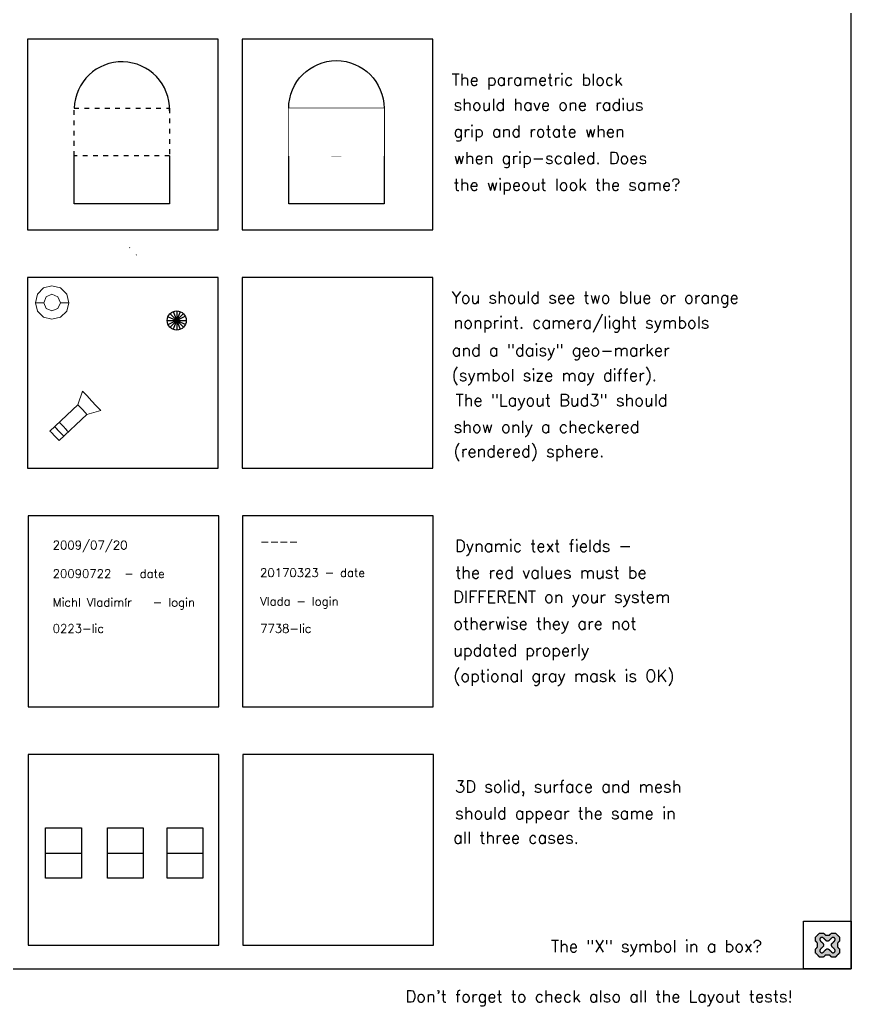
# Model space of a CAD drawing. Header units: millimetres. Extents: x -1200100 to -1199960, y -800082 to -800000.
# Drawn here: x -1199994.89 to -1199960, y -800081.57 to -800040.18 of the extents above; entities that cross this region are included whole.
import ezdxf

# ---------------------------------------------------------------- set-up
doc = ezdxf.new("R2010")
doc.units = ezdxf.units.MM
doc.header["$LTSCALE"] = 0.05
doc.set_wipeout_variables(frame=1)
doc.linetypes.add('DASHPLYN', pattern=[21.5, 10, -11.5])
for name, color, linetype in [('Drawing Contents', 9, 'Continuous'), ('In Question', 7, 'Continuous'), ('Should Look Like This', 7, 'Continuous')]:
    doc.layers.add(name, color=color, linetype=linetype)
doc.layers.add('Unprintable', color=9, linetype='Continuous', plot=False)
doc.styles.get("Standard").update_dxf_attribs({"font": 'simplex.shx'})

# ---------------------------------------------------------------- blocks, each defined once
blk = doc.blocks.new('X-3D')
h = blk.add_hatch(color=156)
h.paths.add_polyline_path([(-0.496, 0.336), (-0.496, 0.327), (-0.496, 0.324), (-0.496, 0.314), (-0.496, 0.305), (-0.496, 0.295), (-0.496, 0.283), (-0.496, 0.273), (-0.496, 0.266), (-0.496, 0.261), (-0.496, 0.251), (-0.496, 0.242), (-0.496, 0.234), (-0.496, 0.229), (-0.496, 0.22), (-0.496, 0.21), (-0.496, 0.2), (-0.496, 0.198), (-0.496, 0.188), (-0.496, 0.178), (-0.496, 0.166), (-0.494, 0.164), (-0.486, 0.157), (-0.484, 0.154), (-0.477, 0.147), (-0.472, 0.142), (-0.467, 0.137), (-0.46, 0.13), (-0.455, 0.125), (-0.447, 0.118), (-0.445, 0.115), (-0.438, 0.106), (-0.435, 0.106), (-0.426, 0.096), (-0.426, 0.094), (-0.416, 0.084), (-0.413, 0.084), (-0.413, 0.074), (-0.413, 0.064), (-0.413, 0.055), (-0.413, 0.043), (-0.413, 0.033), (-0.413, 0.023), (-0.413, 0.011), (-0.413, 0.001), (-0.413, -0.008), (-0.413, -0.021), (-0.413, -0.03), (-0.413, -0.04), (-0.413, -0.052), (-0.413, -0.062), (-0.413, -0.072), (-0.413, -0.084), (-0.416, -0.084), (-0.426, -0.093), (-0.435, -0.103), (-0.438, -0.105), (-0.445, -0.115), (-0.455, -0.125), (-0.467, -0.135), (-0.477, -0.144), (-0.486, -0.156), (-0.496, -0.166), (-0.496, -0.176), (-0.496, -0.188), (-0.496, -0.198), (-0.496, -0.207), (-0.496, -0.217), (-0.496, -0.229), (-0.496, -0.239), (-0.496, -0.249), (-0.496, -0.261), (-0.496, -0.271), (-0.496, -0.283), (-0.496, -0.292), (-0.496, -0.302), (-0.496, -0.314), (-0.496, -0.324), (-0.496, -0.334), (-0.486, -0.343), (-0.477, -0.355), (-0.464, -0.365), (-0.455, -0.375), (-0.445, -0.387), (-0.433, -0.397), (-0.423, -0.406), (-0.413, -0.416), (-0.404, -0.428), (-0.392, -0.438), (-0.382, -0.448), (-0.372, -0.46), (-0.36, -0.47), (-0.35, -0.479), (-0.341, -0.489), (-0.331, -0.501), (-0.319, -0.501), (-0.316, -0.501), (-0.309, -0.501), (-0.299, -0.501), (-0.29, -0.501), (-0.287, -0.501), (-0.278, -0.501), (-0.268, -0.501), (-0.261, -0.501), (-0.258, -0.501), (-0.246, -0.501), (-0.236, -0.501), (-0.229, -0.501), (-0.227, -0.501), (-0.214, -0.501), (-0.205, -0.501), (-0.195, -0.501), (-0.193, -0.501), (-0.185, -0.501), (-0.173, -0.501), (-0.163, -0.501), (-0.159, -0.496), (-0.154, -0.491), (-0.149, -0.487), (-0.142, -0.479), (-0.137, -0.474), (-0.132, -0.47), (-0.125, -0.462), (-0.122, -0.46), (-0.115, -0.453), (-0.113, -0.45), (-0.103, -0.44), (-0.1, -0.438), (-0.091, -0.428), (-0.081, -0.419), (-0.069, -0.419), (-0.066, -0.419), (-0.059, -0.419), (-0.049, -0.419), (-0.04, -0.419), (-0.028, -0.419), (-0.018, -0.419), (-0.008, -0.419), (0.004, -0.419), (0.014, -0.419), (0.023, -0.419), (0.033, -0.419), (0.045, -0.419), (0.055, -0.419), (0.065, -0.419), (0.077, -0.419), (0.086, -0.419), (0.096, -0.428), (0.108, -0.438), (0.118, -0.448), (0.12, -0.453), (0.128, -0.46), (0.14, -0.47), (0.15, -0.479), (0.157, -0.487), (0.162, -0.489), (0.167, -0.496), (0.171, -0.501), (0.181, -0.501), (0.191, -0.501), (0.203, -0.501), (0.213, -0.501), (0.222, -0.501), (0.235, -0.501), (0.244, -0.501), (0.254, -0.501), (0.264, -0.501), (0.276, -0.501), (0.286, -0.501), (0.295, -0.501), (0.307, -0.501), (0.317, -0.501), (0.327, -0.501), (0.339, -0.501), (0.349, -0.489), (0.358, -0.479), (0.367, -0.471), (0.37, -0.47), (0.38, -0.46), (0.39, -0.448), (0.4, -0.438), (0.409, -0.428), (0.421, -0.416), (0.431, -0.406), (0.441, -0.397), (0.453, -0.387), (0.463, -0.375), (0.472, -0.365), (0.485, -0.355), (0.494, -0.343), (0.504, -0.334), (0.504, -0.324), (0.504, -0.321), (0.504, -0.314), (0.504, -0.302), (0.504, -0.295), (0.504, -0.292), (0.504, -0.283), (0.504, -0.271), (0.504, -0.266), (0.504, -0.261), (0.504, -0.249), (0.504, -0.239), (0.504, -0.234), (0.504, -0.229), (0.504, -0.217), (0.504, -0.207), (0.504, -0.198), (0.504, -0.188), (0.504, -0.176), (0.504, -0.166), (0.502, -0.164), (0.494, -0.156), (0.485, -0.144), (0.472, -0.135), (0.468, -0.13), (0.463, -0.125), (0.455, -0.118), (0.453, -0.115), (0.446, -0.105), (0.443, -0.103), (0.434, -0.093), (0.424, -0.084), (0.421, -0.081), (0.421, -0.076), (0.421, -0.067), (0.421, -0.057), (0.421, -0.045), (0.421, -0.03), (0.421, -0.016), (0.421, 0.001), (0.421, 0.016), (0.421, 0.03), (0.421, 0.045), (0.421, 0.057), (0.421, 0.069), (0.421, 0.077), (0.421, 0.081), (0.424, 0.084), (0.434, 0.094), (0.443, 0.106), (0.446, 0.106), (0.453, 0.115), (0.463, 0.125), (0.468, 0.13), (0.472, 0.137), (0.48, 0.142), (0.485, 0.147), (0.494, 0.157), (0.504, 0.166), (0.504, 0.178), (0.504, 0.188), (0.504, 0.198), (0.504, 0.21), (0.504, 0.22), (0.504, 0.229), (0.504, 0.242), (0.504, 0.251), (0.504, 0.261), (0.504, 0.273), (0.504, 0.283), (0.504, 0.295), (0.504, 0.305), (0.504, 0.314), (0.504, 0.327), (0.504, 0.336), (0.494, 0.346), (0.485, 0.356), (0.477, 0.363), (0.472, 0.368), (0.463, 0.377), (0.453, 0.387), (0.441, 0.399), (0.431, 0.409), (0.421, 0.419), (0.409, 0.428), (0.4, 0.441), (0.39, 0.45), (0.38, 0.46), (0.37, 0.47), (0.368, 0.472), (0.358, 0.482), (0.349, 0.492), (0.339, 0.501), (0.327, 0.501), (0.324, 0.501), (0.317, 0.501), (0.307, 0.501), (0.298, 0.501), (0.295, 0.501), (0.286, 0.501), (0.273, 0.501), (0.269, 0.501), (0.264, 0.501), (0.254, 0.501), (0.242, 0.501), (0.237, 0.501), (0.232, 0.501), (0.222, 0.501), (0.213, 0.501), (0.203, 0.501), (0.201, 0.501), (0.191, 0.501), (0.179, 0.501), (0.169, 0.501), (0.167, 0.499), (0.159, 0.492), (0.15, 0.479), (0.145, 0.477), (0.137, 0.47), (0.133, 0.465), (0.128, 0.46), (0.12, 0.453), (0.118, 0.45), (0.108, 0.443), (0.106, 0.441), (0.096, 0.431), (0.096, 0.428), (0.086, 0.419), (0.079, 0.419), (0.077, 0.419), (0.065, 0.419), (0.055, 0.419), (0.045, 0.419), (0.033, 0.419), (0.023, 0.419), (0.014, 0.419), (0.004, 0.419), (-0.008, 0.419), (-0.018, 0.419), (-0.028, 0.419), (-0.04, 0.419), (-0.049, 0.419), (-0.059, 0.419), (-0.069, 0.419), (-0.081, 0.419), (-0.091, 0.431), (-0.1, 0.441), (-0.113, 0.45), (-0.122, 0.46), (-0.125, 0.465), (-0.132, 0.472), (-0.142, 0.482), (-0.154, 0.492), (-0.159, 0.499), (-0.163, 0.501), (-0.173, 0.501), (-0.185, 0.501), (-0.195, 0.501), (-0.205, 0.501), (-0.214, 0.501), (-0.227, 0.501), (-0.236, 0.501), (-0.246, 0.501), (-0.258, 0.501), (-0.268, 0.501), (-0.278, 0.501), (-0.287, 0.501), (-0.299, 0.501), (-0.309, 0.501), (-0.319, 0.501), (-0.331, 0.501), (-0.343, 0.489), (-0.353, 0.479), (-0.363, 0.47), (-0.367, 0.467), (-0.372, 0.46), (-0.382, 0.453), (-0.389, 0.445), (-0.396, 0.436), (-0.404, 0.428), (-0.413, 0.421), (-0.421, 0.411), (-0.43, 0.402), (-0.44, 0.392), (-0.452, 0.38), (-0.462, 0.37), (-0.464, 0.368), (-0.479, 0.353)])
h.paths.add_polyline_path([(0.242, 0.115), (0.235, 0.111), (0.235, 0.108), (0.225, 0.101), (0.218, 0.094), (0.213, 0.089), (0.21, 0.084), (0.203, 0.077), (0.196, 0.069), (0.191, 0.067), (0.186, 0.062), (0.176, 0.047), (0.171, 0.033), (0.167, 0.021), (0.164, 0.009), (0.164, -0.004), (0.167, -0.016), (0.169, -0.028), (0.174, -0.038), (0.181, -0.05), (0.188, -0.059), (0.191, -0.064), (0.196, -0.072), (0.205, -0.081), (0.215, -0.091), (0.222, -0.098), (0.227, -0.101), (0.237, -0.113), (0.247, -0.122), (0.259, -0.132), (0.269, -0.142), (0.276, -0.149), (0.281, -0.152), (0.288, -0.161), (0.298, -0.173), (0.307, -0.183), (0.312, -0.193), (0.319, -0.205), (0.322, -0.212), (0.324, -0.215), (0.327, -0.227), (0.327, -0.237), (0.327, -0.249), (0.324, -0.256), (0.324, -0.261), (0.317, -0.273), (0.31, -0.285), (0.3, -0.3), (0.286, -0.307), (0.273, -0.314), (0.261, -0.319), (0.249, -0.321), (0.239, -0.321), (0.235, -0.321), (0.227, -0.321), (0.218, -0.319), (0.208, -0.314), (0.198, -0.309), (0.188, -0.304), (0.186, -0.302), (0.179, -0.297), (0.174, -0.292), (0.169, -0.29), (0.164, -0.283), (0.159, -0.28), (0.152, -0.273), (0.15, -0.271), (0.142, -0.261), (0.133, -0.251), (0.123, -0.241), (0.116, -0.232), (0.113, -0.229), (0.106, -0.222), (0.103, -0.22), (0.096, -0.212), (0.091, -0.207), (0.086, -0.203), (0.082, -0.198), (0.077, -0.195), (0.067, -0.186), (0.057, -0.181), (0.053, -0.176), (0.048, -0.173), (0.036, -0.169), (0.033, -0.166), (0.026, -0.164), (0.014, -0.161), (0.002, -0.161), (-0.011, -0.161), (-0.025, -0.164), (-0.037, -0.169), (-0.045, -0.171), (-0.049, -0.176), (-0.054, -0.181), (-0.059, -0.183), (-0.064, -0.188), (-0.069, -0.193), (-0.074, -0.198), (-0.079, -0.203), (-0.086, -0.207), (-0.088, -0.21), (-0.098, -0.22), (-0.108, -0.229), (-0.117, -0.239), (-0.125, -0.249), (-0.134, -0.258), (-0.144, -0.268), (-0.154, -0.278), (-0.159, -0.283), (-0.163, -0.288), (-0.168, -0.292), (-0.173, -0.297), (-0.178, -0.302), (-0.183, -0.304), (-0.188, -0.309), (-0.193, -0.314), (-0.197, -0.314), (-0.205, -0.317), (-0.21, -0.317), (-0.214, -0.319), (-0.219, -0.319), (-0.224, -0.321), (-0.231, -0.321), (-0.236, -0.324), (-0.244, -0.324), (-0.251, -0.321), (-0.258, -0.319), (-0.263, -0.317), (-0.27, -0.314), (-0.275, -0.312), (-0.28, -0.309), (-0.285, -0.304), (-0.29, -0.302), (-0.295, -0.297), (-0.299, -0.292), (-0.302, -0.288), (-0.307, -0.283), (-0.309, -0.278), (-0.312, -0.273), (-0.314, -0.268), (-0.314, -0.263), (-0.316, -0.256), (-0.316, -0.251), (-0.319, -0.246), (-0.319, -0.239), (-0.319, -0.234), (-0.316, -0.227), (-0.316, -0.222), (-0.316, -0.215), (-0.314, -0.212), (-0.314, -0.21), (-0.312, -0.203), (-0.309, -0.198), (-0.307, -0.19), (-0.302, -0.186), (-0.299, -0.181), (-0.295, -0.173), (-0.29, -0.169), (-0.28, -0.159), (-0.27, -0.149), (-0.265, -0.144), (-0.258, -0.139), (-0.251, -0.13), (-0.248, -0.127), (-0.239, -0.118), (-0.236, -0.115), (-0.227, -0.108), (-0.222, -0.101), (-0.217, -0.096), (-0.207, -0.086), (-0.205, -0.086), (-0.19, -0.072), (-0.183, -0.064), (-0.176, -0.057), (-0.168, -0.045), (-0.163, -0.033), (-0.161, -0.023), (-0.159, -0.013), (-0.156, -0.001), (-0.159, 0.009), (-0.159, 0.016), (-0.161, 0.026), (-0.166, 0.035), (-0.168, 0.045), (-0.173, 0.052), (-0.18, 0.06), (-0.183, 0.064), (-0.188, 0.069), (-0.193, 0.077), (-0.202, 0.084), (-0.205, 0.089), (-0.21, 0.094), (-0.227, 0.108), (-0.244, 0.125), (-0.251, 0.132), (-0.261, 0.14), (-0.268, 0.147), (-0.278, 0.157), (-0.285, 0.164), (-0.29, 0.171), (-0.292, 0.174), (-0.297, 0.181), (-0.304, 0.191), (-0.307, 0.198), (-0.309, 0.2), (-0.314, 0.21), (-0.314, 0.212), (-0.316, 0.22), (-0.319, 0.229), (-0.319, 0.237), (-0.319, 0.242), (-0.319, 0.246), (-0.319, 0.254), (-0.316, 0.259), (-0.316, 0.263), (-0.314, 0.268), (-0.312, 0.273), (-0.312, 0.276), (-0.309, 0.28), (-0.307, 0.285), (-0.304, 0.288), (-0.302, 0.293), (-0.299, 0.295), (-0.295, 0.297), (-0.292, 0.3), (-0.287, 0.305), (-0.285, 0.305), (-0.282, 0.307), (-0.278, 0.31), (-0.273, 0.312), (-0.268, 0.314), (-0.265, 0.317), (-0.261, 0.317), (-0.256, 0.319), (-0.251, 0.319), (-0.246, 0.322), (-0.241, 0.322), (-0.236, 0.322), (-0.231, 0.324), (-0.227, 0.324), (-0.224, 0.324), (-0.219, 0.324), (-0.217, 0.322), (-0.214, 0.322), (-0.207, 0.319), (-0.195, 0.314), (-0.19, 0.312), (-0.185, 0.31), (-0.18, 0.307), (-0.178, 0.305), (-0.176, 0.302), (-0.168, 0.295), (-0.161, 0.288), (-0.156, 0.283), (-0.154, 0.28), (-0.147, 0.273), (-0.144, 0.273), (-0.137, 0.263), (-0.13, 0.256), (-0.12, 0.249), (-0.115, 0.242), (-0.113, 0.242), (-0.105, 0.232), (-0.098, 0.225), (-0.088, 0.217), (-0.083, 0.21), (-0.081, 0.21), (-0.074, 0.2), (-0.064, 0.193), (-0.059, 0.188), (-0.057, 0.186), (-0.049, 0.178), (-0.047, 0.176), (-0.042, 0.174), (-0.04, 0.174), (-0.037, 0.171), (-0.035, 0.169), (-0.03, 0.169), (-0.03, 0.166), (-0.028, 0.166), (-0.025, 0.166), (-0.023, 0.164), (-0.018, 0.164), (-0.015, 0.164), (-0.013, 0.164), (-0.008, 0.161), (-0.006, 0.161), (-0.003, 0.161), (0.002, 0.161), (0.004, 0.161), (0.006, 0.161), (0.011, 0.161), (0.014, 0.161), (0.016, 0.161), (0.021, 0.164), (0.023, 0.164), (0.026, 0.164), (0.028, 0.164), (0.033, 0.166), (0.036, 0.166), (0.038, 0.169), (0.043, 0.169), (0.045, 0.171), (0.048, 0.174), (0.053, 0.174), (0.06, 0.183), (0.067, 0.188), (0.067, 0.191), (0.077, 0.198), (0.084, 0.208), (0.089, 0.21), (0.091, 0.215), (0.101, 0.222), (0.108, 0.232), (0.111, 0.232), (0.118, 0.239), (0.125, 0.246), (0.133, 0.254), (0.133, 0.256), (0.142, 0.263), (0.15, 0.273), (0.154, 0.276), (0.159, 0.28), (0.167, 0.288), (0.176, 0.295), (0.184, 0.305), (0.186, 0.305), (0.188, 0.307), (0.191, 0.31), (0.193, 0.31), (0.198, 0.312), (0.201, 0.314), (0.203, 0.317), (0.208, 0.317), (0.21, 0.319), (0.213, 0.319), (0.218, 0.319), (0.22, 0.322), (0.225, 0.322), (0.227, 0.322), (0.23, 0.322), (0.235, 0.322), (0.237, 0.322), (0.242, 0.322), (0.244, 0.322), (0.247, 0.322), (0.252, 0.322), (0.254, 0.322), (0.256, 0.322), (0.261, 0.319), (0.264, 0.319), (0.269, 0.317), (0.271, 0.317), (0.273, 0.314), (0.278, 0.314), (0.281, 0.312), (0.286, 0.312), (0.288, 0.31), (0.293, 0.307), (0.295, 0.305), (0.298, 0.3), (0.302, 0.297), (0.305, 0.293), (0.307, 0.29), (0.31, 0.288), (0.312, 0.283), (0.315, 0.28), (0.317, 0.276), (0.317, 0.273), (0.319, 0.268), (0.319, 0.266), (0.322, 0.261), (0.322, 0.259), (0.324, 0.256), (0.324, 0.251), (0.324, 0.249), (0.324, 0.244), (0.324, 0.239), (0.324, 0.237), (0.324, 0.234), (0.324, 0.232), (0.324, 0.229), (0.324, 0.225), (0.324, 0.222), (0.322, 0.217), (0.322, 0.215), (0.322, 0.212), (0.319, 0.21), (0.319, 0.205), (0.317, 0.2), (0.315, 0.198), (0.315, 0.195), (0.315, 0.193), (0.312, 0.188), (0.307, 0.183), (0.305, 0.181), (0.298, 0.174), (0.295, 0.171), (0.288, 0.164), (0.281, 0.157), (0.276, 0.152), (0.273, 0.149), (0.266, 0.142), (0.264, 0.14), (0.256, 0.132), (0.249, 0.125), (0.244, 0.12)], flags=16)
at = {"color": 253}
blk.add_lwpolyline([(0.004, 0.419), (0.014, 0.419), (0.023, 0.419), (0.033, 0.419), (0.045, 0.419), (0.055, 0.419), (0.065, 0.419), (0.077, 0.419), (0.079, 0.419), (0.086, 0.419), (0.096, 0.428), (0.096, 0.431), (0.106, 0.441), (0.108, 0.443), (0.118, 0.45), (0.12, 0.453), (0.128, 0.46), (0.133, 0.465), (0.137, 0.47), (0.145, 0.477), (0.15, 0.479), (0.159, 0.492), (0.167, 0.499), (0.169, 0.501), (0.179, 0.501), (0.191, 0.501), (0.201, 0.501), (0.203, 0.501), (0.213, 0.501), (0.222, 0.501), (0.232, 0.501), (0.237, 0.501), (0.242, 0.501), (0.254, 0.501), (0.264, 0.501), (0.269, 0.501), (0.273, 0.501), (0.286, 0.501), (0.295, 0.501), (0.298, 0.501), (0.307, 0.501), (0.317, 0.501), (0.324, 0.501), (0.327, 0.501), (0.339, 0.501), (0.349, 0.492), (0.358, 0.482), (0.368, 0.472), (0.37, 0.47), (0.38, 0.46), (0.39, 0.45), (0.4, 0.441), (0.409, 0.428), (0.421, 0.419), (0.431, 0.409), (0.441, 0.399), (0.453, 0.387), (0.463, 0.377), (0.472, 0.368), (0.477, 0.363), (0.485, 0.356), (0.494, 0.346), (0.504, 0.336), (0.504, 0.327), (0.504, 0.314), (0.504, 0.305), (0.504, 0.295), (0.504, 0.283), (0.504, 0.273), (0.504, 0.261), (0.504, 0.251), (0.504, 0.242), (0.504, 0.229), (0.504, 0.22), (0.504, 0.21), (0.504, 0.198), (0.504, 0.188), (0.504, 0.178), (0.504, 0.166), (0.494, 0.157), (0.485, 0.147), (0.48, 0.142), (0.472, 0.137), (0.468, 0.13), (0.463, 0.125), (0.453, 0.115), (0.446, 0.106), (0.443, 0.106), (0.434, 0.094), (0.424, 0.084), (0.421, 0.081), (0.421, 0.077), (0.421, 0.069), (0.421, 0.057), (0.421, 0.045), (0.421, 0.03), (0.421, 0.016), (0.421, 0.001), (0.421, -0.016), (0.421, -0.03), (0.421, -0.045), (0.421, -0.057), (0.421, -0.067), (0.421, -0.076), (0.421, -0.081), (0.424, -0.084), (0.434, -0.093), (0.443, -0.103), (0.446, -0.105), (0.453, -0.115), (0.455, -0.118), (0.463, -0.125), (0.468, -0.13), (0.472, -0.135), (0.485, -0.144), (0.494, -0.156), (0.502, -0.164), (0.504, -0.166), (0.504, -0.176), (0.504, -0.188), (0.504, -0.198), (0.504, -0.207), (0.504, -0.217), (0.504, -0.229), (0.504, -0.234), (0.504, -0.239), (0.504, -0.249), (0.504, -0.261), (0.504, -0.266), (0.504, -0.271), (0.504, -0.283), (0.504, -0.292), (0.504, -0.295), (0.504, -0.302), (0.504, -0.314), (0.504, -0.321), (0.504, -0.324), (0.504, -0.334), (0.494, -0.343), (0.485, -0.355), (0.472, -0.365), (0.463, -0.375), (0.453, -0.387), (0.441, -0.397), (0.431, -0.406), (0.421, -0.416), (0.409, -0.428), (0.4, -0.438), (0.39, -0.448), (0.38, -0.46), (0.37, -0.47), (0.367, -0.471), (0.358, -0.479), (0.349, -0.489), (0.339, -0.501), (0.327, -0.501), (0.317, -0.501), (0.307, -0.501), (0.295, -0.501), (0.286, -0.501), (0.276, -0.501), (0.264, -0.501), (0.254, -0.501), (0.244, -0.501), (0.235, -0.501), (0.222, -0.501), (0.213, -0.501), (0.203, -0.501), (0.191, -0.501), (0.181, -0.501), (0.171, -0.501), (0.167, -0.496), (0.162, -0.489), (0.157, -0.487), (0.15, -0.479), (0.14, -0.47), (0.128, -0.46), (0.12, -0.453), (0.118, -0.448), (0.108, -0.438), (0.096, -0.428), (0.086, -0.419), (0.077, -0.419), (0.065, -0.419), (0.055, -0.419), (0.045, -0.419), (0.033, -0.419), (0.023, -0.419), (0.014, -0.419), (0.004, -0.419), (-0.008, -0.419), (-0.018, -0.419), (-0.028, -0.419), (-0.04, -0.419), (-0.049, -0.419), (-0.059, -0.419), (-0.066, -0.419), (-0.069, -0.419), (-0.081, -0.419), (-0.091, -0.428), (-0.1, -0.438), (-0.103, -0.44), (-0.113, -0.45), (-0.115, -0.453), (-0.122, -0.46), (-0.125, -0.462), (-0.132, -0.47), (-0.137, -0.474), (-0.142, -0.479), (-0.149, -0.487), (-0.154, -0.491), (-0.159, -0.496), (-0.163, -0.501), (-0.173, -0.501), (-0.185, -0.501), (-0.193, -0.501), (-0.195, -0.501), (-0.205, -0.501), (-0.214, -0.501), (-0.227, -0.501), (-0.229, -0.501), (-0.236, -0.501), (-0.246, -0.501), (-0.258, -0.501), (-0.261, -0.501), (-0.268, -0.501), (-0.278, -0.501), (-0.287, -0.501), (-0.29, -0.501), (-0.299, -0.501), (-0.309, -0.501), (-0.316, -0.501), (-0.319, -0.501), (-0.331, -0.501), (-0.341, -0.489), (-0.35, -0.479), (-0.36, -0.47), (-0.372, -0.46), (-0.382, -0.448), (-0.392, -0.438), (-0.404, -0.428), (-0.413, -0.416), (-0.423, -0.406), (-0.433, -0.397), (-0.445, -0.387), (-0.455, -0.375), (-0.464, -0.365), (-0.477, -0.355), (-0.486, -0.343), (-0.496, -0.334), (-0.496, -0.324), (-0.496, -0.314), (-0.496, -0.302), (-0.496, -0.292), (-0.496, -0.283), (-0.496, -0.271), (-0.496, -0.261), (-0.496, -0.249), (-0.496, -0.239), (-0.496, -0.229), (-0.496, -0.217), (-0.496, -0.207), (-0.496, -0.198), (-0.496, -0.188), (-0.496, -0.176), (-0.496, -0.166), (-0.486, -0.156), (-0.477, -0.144), (-0.467, -0.135), (-0.455, -0.125), (-0.445, -0.115), (-0.438, -0.105), (-0.435, -0.103), (-0.426, -0.093), (-0.416, -0.084), (-0.413, -0.084), (-0.413, -0.072), (-0.413, -0.062), (-0.413, -0.052), (-0.413, -0.04), (-0.413, -0.03), (-0.413, -0.021), (-0.413, -0.008), (-0.413, 0.001), (-0.413, 0.011), (-0.413, 0.023), (-0.413, 0.033), (-0.413, 0.043), (-0.413, 0.055), (-0.413, 0.064), (-0.413, 0.074), (-0.413, 0.084), (-0.416, 0.084), (-0.426, 0.094), (-0.426, 0.096), (-0.435, 0.106), (-0.438, 0.106), (-0.445, 0.115), (-0.447, 0.118), (-0.455, 0.125), (-0.46, 0.13), (-0.467, 0.137), (-0.472, 0.142), (-0.477, 0.147), (-0.484, 0.154), (-0.486, 0.157), (-0.494, 0.164), (-0.496, 0.166), (-0.496, 0.178), (-0.496, 0.188), (-0.496, 0.198), (-0.496, 0.2), (-0.496, 0.21), (-0.496, 0.22), (-0.496, 0.229), (-0.496, 0.234), (-0.496, 0.242), (-0.496, 0.251), (-0.496, 0.261), (-0.496, 0.266), (-0.496, 0.273), (-0.496, 0.283), (-0.496, 0.295), (-0.496, 0.305), (-0.496, 0.314), (-0.496, 0.324), (-0.496, 0.327), (-0.496, 0.336), (-0.479, 0.353), (-0.464, 0.368), (-0.462, 0.37), (-0.452, 0.38), (-0.44, 0.392), (-0.43, 0.402), (-0.421, 0.411), (-0.413, 0.421), (-0.404, 0.428), (-0.396, 0.436), (-0.389, 0.445), (-0.382, 0.453), (-0.372, 0.46), (-0.367, 0.467), (-0.363, 0.47), (-0.353, 0.479), (-0.343, 0.489), (-0.331, 0.501), (-0.319, 0.501), (-0.309, 0.501), (-0.299, 0.501), (-0.287, 0.501), (-0.278, 0.501), (-0.268, 0.501), (-0.258, 0.501), (-0.246, 0.501), (-0.236, 0.501), (-0.227, 0.501), (-0.214, 0.501), (-0.205, 0.501), (-0.195, 0.501), (-0.185, 0.501), (-0.173, 0.501), (-0.163, 0.501), (-0.159, 0.499), (-0.154, 0.492), (-0.142, 0.482), (-0.132, 0.472), (-0.125, 0.465), (-0.122, 0.46), (-0.113, 0.45), (-0.1, 0.441), (-0.091, 0.431), (-0.081, 0.419), (-0.069, 0.419), (-0.059, 0.419), (-0.049, 0.419), (-0.04, 0.419), (-0.028, 0.419), (-0.018, 0.419), (-0.008, 0.419), (0.004, 0.419)], close=True, dxfattribs=at)
at = {"color": 254}
blk.add_lwpolyline([(0.167, 0.021), (0.171, 0.033), (0.176, 0.047), (0.186, 0.062), (0.191, 0.067), (0.196, 0.069), (0.203, 0.077), (0.21, 0.084), (0.213, 0.089), (0.218, 0.094), (0.225, 0.101), (0.235, 0.108), (0.235, 0.111), (0.242, 0.115), (0.244, 0.12), (0.249, 0.125), (0.256, 0.132), (0.264, 0.14), (0.266, 0.142), (0.273, 0.149), (0.276, 0.152), (0.281, 0.157), (0.288, 0.164), (0.295, 0.171), (0.298, 0.174), (0.305, 0.181), (0.307, 0.183), (0.312, 0.188), (0.315, 0.193), (0.315, 0.195), (0.315, 0.198), (0.317, 0.2), (0.319, 0.205), (0.319, 0.21), (0.322, 0.212), (0.322, 0.215), (0.322, 0.217), (0.324, 0.222), (0.324, 0.225), (0.324, 0.229), (0.324, 0.232), (0.324, 0.234), (0.324, 0.237), (0.324, 0.239), (0.324, 0.244), (0.324, 0.249), (0.324, 0.251), (0.324, 0.256), (0.322, 0.259), (0.322, 0.261), (0.319, 0.266), (0.319, 0.268), (0.317, 0.273), (0.317, 0.276), (0.315, 0.28), (0.312, 0.283), (0.31, 0.288), (0.307, 0.29), (0.305, 0.293), (0.302, 0.297), (0.298, 0.3), (0.295, 0.305), (0.293, 0.307), (0.288, 0.31), (0.286, 0.312), (0.281, 0.312), (0.278, 0.314), (0.273, 0.314), (0.271, 0.317), (0.269, 0.317), (0.264, 0.319), (0.261, 0.319), (0.256, 0.322), (0.254, 0.322), (0.252, 0.322), (0.247, 0.322), (0.244, 0.322), (0.242, 0.322), (0.237, 0.322), (0.235, 0.322), (0.23, 0.322), (0.227, 0.322), (0.225, 0.322), (0.22, 0.322), (0.218, 0.319), (0.213, 0.319), (0.21, 0.319), (0.208, 0.317), (0.203, 0.317), (0.201, 0.314), (0.198, 0.312), (0.193, 0.31), (0.191, 0.31), (0.188, 0.307), (0.186, 0.305), (0.184, 0.305), (0.176, 0.295), (0.167, 0.288), (0.159, 0.28), (0.154, 0.276), (0.15, 0.273), (0.142, 0.263), (0.133, 0.256), (0.133, 0.254), (0.125, 0.246), (0.118, 0.239), (0.111, 0.232), (0.108, 0.232), (0.101, 0.222), (0.091, 0.215), (0.089, 0.21), (0.084, 0.208), (0.077, 0.198), (0.067, 0.191), (0.067, 0.188), (0.06, 0.183), (0.053, 0.174), (0.048, 0.174), (0.045, 0.171), (0.043, 0.169), (0.038, 0.169), (0.036, 0.166), (0.033, 0.166), (0.028, 0.164), (0.026, 0.164), (0.023, 0.164), (0.021, 0.164), (0.016, 0.161), (0.014, 0.161), (0.011, 0.161), (0.006, 0.161), (0.004, 0.161), (0.002, 0.161), (-0.003, 0.161), (-0.006, 0.161), (-0.008, 0.161), (-0.013, 0.164), (-0.015, 0.164), (-0.018, 0.164), (-0.023, 0.164), (-0.025, 0.166), (-0.028, 0.166), (-0.03, 0.166), (-0.03, 0.169), (-0.035, 0.169), (-0.037, 0.171), (-0.04, 0.174), (-0.042, 0.174), (-0.047, 0.176), (-0.049, 0.178), (-0.057, 0.186), (-0.059, 0.188), (-0.064, 0.193), (-0.074, 0.2), (-0.081, 0.21), (-0.083, 0.21), (-0.088, 0.217), (-0.098, 0.225), (-0.105, 0.232), (-0.113, 0.242), (-0.115, 0.242), (-0.12, 0.249), (-0.13, 0.256), (-0.137, 0.263), (-0.144, 0.273), (-0.147, 0.273), (-0.154, 0.28), (-0.156, 0.283), (-0.161, 0.288), (-0.168, 0.295), (-0.176, 0.302), (-0.178, 0.305), (-0.18, 0.307), (-0.185, 0.31), (-0.19, 0.312), (-0.195, 0.314), (-0.207, 0.319), (-0.214, 0.322), (-0.217, 0.322), (-0.219, 0.324), (-0.224, 0.324), (-0.227, 0.324), (-0.231, 0.324), (-0.236, 0.322), (-0.241, 0.322), (-0.246, 0.322), (-0.251, 0.319), (-0.256, 0.319), (-0.261, 0.317), (-0.265, 0.317), (-0.268, 0.314), (-0.273, 0.312), (-0.278, 0.31), (-0.282, 0.307), (-0.285, 0.305), (-0.287, 0.305), (-0.292, 0.3), (-0.295, 0.297), (-0.299, 0.295), (-0.302, 0.293), (-0.304, 0.288), (-0.307, 0.285), (-0.309, 0.28), (-0.312, 0.276), (-0.312, 0.273), (-0.314, 0.268), (-0.316, 0.263), (-0.316, 0.259), (-0.319, 0.254), (-0.319, 0.246), (-0.319, 0.242), (-0.319, 0.237), (-0.319, 0.229), (-0.316, 0.22), (-0.314, 0.212), (-0.314, 0.21), (-0.309, 0.2), (-0.307, 0.198), (-0.304, 0.191), (-0.297, 0.181), (-0.292, 0.174), (-0.29, 0.171), (-0.285, 0.164), (-0.278, 0.157), (-0.268, 0.147), (-0.261, 0.14), (-0.251, 0.132), (-0.244, 0.125), (-0.227, 0.108), (-0.21, 0.094), (-0.205, 0.089), (-0.202, 0.084), (-0.193, 0.077), (-0.188, 0.069), (-0.183, 0.064), (-0.18, 0.06), (-0.173, 0.052), (-0.168, 0.045), (-0.166, 0.035), (-0.161, 0.026), (-0.159, 0.016), (-0.159, 0.009), (-0.156, -0.001), (-0.159, -0.013), (-0.161, -0.023), (-0.163, -0.033), (-0.168, -0.045), (-0.176, -0.057), (-0.183, -0.064), (-0.19, -0.072), (-0.205, -0.086), (-0.207, -0.086), (-0.217, -0.096), (-0.222, -0.101), (-0.227, -0.108), (-0.236, -0.115), (-0.239, -0.118), (-0.248, -0.127), (-0.251, -0.13), (-0.258, -0.139), (-0.265, -0.144), (-0.27, -0.149), (-0.28, -0.159), (-0.29, -0.169), (-0.295, -0.173), (-0.299, -0.181), (-0.302, -0.186), (-0.307, -0.19), (-0.309, -0.198), (-0.312, -0.203), (-0.314, -0.21), (-0.314, -0.212), (-0.316, -0.215), (-0.316, -0.222), (-0.316, -0.227), (-0.319, -0.234), (-0.319, -0.239), (-0.319, -0.246), (-0.316, -0.251), (-0.316, -0.256), (-0.314, -0.263), (-0.314, -0.268), (-0.312, -0.273), (-0.309, -0.278), (-0.307, -0.283), (-0.302, -0.288), (-0.299, -0.292), (-0.295, -0.297), (-0.29, -0.302), (-0.285, -0.304), (-0.28, -0.309), (-0.275, -0.312), (-0.27, -0.314), (-0.263, -0.317), (-0.258, -0.319), (-0.251, -0.321), (-0.244, -0.324), (-0.236, -0.324), (-0.231, -0.321), (-0.224, -0.321), (-0.219, -0.319), (-0.214, -0.319), (-0.21, -0.317), (-0.205, -0.317), (-0.197, -0.314), (-0.193, -0.314), (-0.188, -0.309), (-0.183, -0.304), (-0.178, -0.302), (-0.173, -0.297), (-0.168, -0.292), (-0.163, -0.288), (-0.159, -0.283), (-0.154, -0.278), (-0.144, -0.268), (-0.134, -0.258), (-0.125, -0.249), (-0.117, -0.239), (-0.108, -0.229), (-0.098, -0.22), (-0.088, -0.21), (-0.086, -0.207), (-0.079, -0.203), (-0.074, -0.198), (-0.069, -0.193), (-0.064, -0.188), (-0.059, -0.183), (-0.054, -0.181), (-0.049, -0.176), (-0.045, -0.171), (-0.037, -0.169), (-0.025, -0.164), (-0.011, -0.161), (0.002, -0.161), (0.014, -0.161), (0.026, -0.164), (0.033, -0.166), (0.036, -0.169), (0.048, -0.173), (0.053, -0.176), (0.057, -0.181), (0.067, -0.186), (0.077, -0.195), (0.082, -0.198), (0.086, -0.203), (0.091, -0.207), (0.096, -0.212), (0.103, -0.22), (0.106, -0.222), (0.113, -0.229), (0.116, -0.232), (0.123, -0.241), (0.133, -0.251), (0.142, -0.261), (0.15, -0.271), (0.152, -0.273), (0.159, -0.28), (0.164, -0.283), (0.169, -0.29), (0.174, -0.292), (0.179, -0.297), (0.186, -0.302), (0.188, -0.304), (0.198, -0.309), (0.208, -0.314), (0.218, -0.319), (0.227, -0.321), (0.235, -0.321), (0.239, -0.321), (0.249, -0.321), (0.261, -0.319), (0.273, -0.314), (0.286, -0.307), (0.3, -0.3), (0.31, -0.285), (0.317, -0.273), (0.324, -0.261), (0.324, -0.256), (0.327, -0.249), (0.327, -0.237), (0.327, -0.227), (0.324, -0.215), (0.322, -0.212), (0.319, -0.205), (0.312, -0.193), (0.307, -0.183), (0.298, -0.173), (0.288, -0.161), (0.281, -0.152), (0.276, -0.149), (0.269, -0.142), (0.259, -0.132), (0.247, -0.122), (0.237, -0.113), (0.227, -0.101), (0.222, -0.098), (0.215, -0.091), (0.205, -0.081), (0.196, -0.072), (0.191, -0.064), (0.188, -0.059), (0.181, -0.05), (0.174, -0.038), (0.169, -0.028), (0.167, -0.016), (0.164, -0.004), (0.164, 0.009)], close=True, dxfattribs=at)
blk = doc.blocks.new('*U16')
blk.add_lwpolyline([(-1, 0), (1, 0), (1, -2), (-1, -2)], close=True)
blk.add_circle((0, 0), 1)
at = {"linetype": 'DASHPLYN', "ltscale": 0.4}
blk.add_wipeout([(-1, 0), (1, 0), (1, -1), (-1, -1)], dxfattribs=at)

msp = doc.modelspace()

# ---------------------------------------------------------------- linework, layer by layer
at = {"linetype": 'DASHPLYN', "ltscale": 0.4}
msp.add_lwpolyline([(-1199988.6, -800045.9), (-1199992.6, -800045.9), (-1199992.6, -800043.9), (-1199988.6, -800043.9)], close=True, dxfattribs=at)
at = {"color": 143, "lineweight": 0}
msp.add_lwpolyline([(-1199990.2855, -800049.7424), (-1199990.2706, -800049.7572)], dxfattribs=at)
at = {"color": 2, "lineweight": 0}
msp.add_lwpolyline([(-1199990.0036, -800050.0391), (-1199989.9888, -800050.0539)], dxfattribs=at)
at = {"layer": 'Drawing Contents'}
for points in [[(-1199960, -800000), (-1200100, -800000), (-1200100, -800080), (-1199960, -800080)], [(-1199994.5573, -800049), (-1199986.5573, -800049), (-1199986.5573, -800041), (-1199994.5573, -800041)], [(-1199985.5573, -800049), (-1199977.5573, -800049), (-1199977.5573, -800041), (-1199985.5573, -800041)], [(-1199994.5573, -800059), (-1199986.5573, -800059), (-1199986.5573, -800051), (-1199994.5573, -800051)], [(-1199985.5573, -800059), (-1199977.5573, -800059), (-1199977.5573, -800051), (-1199985.5573, -800051)], [(-1199994.5342, -800069), (-1199986.5342, -800069), (-1199986.5342, -800061), (-1199994.5342, -800061)], [(-1199985.5342, -800069), (-1199977.5342, -800069), (-1199977.5342, -800061), (-1199985.5342, -800061)], [(-1199994.5275, -800079), (-1199986.5275, -800079), (-1199986.5275, -800071), (-1199994.5275, -800071)], [(-1199985.5275, -800079), (-1199977.5275, -800079), (-1199977.5275, -800071), (-1199985.5275, -800071)], [(-1199960, -800080), (-1199962, -800080), (-1199962, -800078), (-1199960, -800078)]]:
    msp.add_lwpolyline(points, close=True, dxfattribs=at)
at = {"layer": 'Should Look Like This'}
for p, q in [((-1199992.6, -800047.9), (-1199992.6, -800045.9)), ((-1199988.6, -800045.9), (-1199988.6, -800047.9)), ((-1199988.6, -800047.9), (-1199992.6, -800047.9)), ((-1199988.45, -800052.4292), (-1199988.1532, -800053.1667)), ((-1199988.1532, -800052.4331), (-1199988.4422, -800053.1667)), ((-1199988.3, -800052.4), (-1199988.3, -800053.2)), ((-1199988.7, -800052.8), (-1199987.9, -800052.8)), ((-1199988.6569, -800052.6477), (-1199987.9424, -800052.9599)), ((-1199988.653, -800052.9716), (-1199987.9424, -800052.6243)), ((-1199988.571, -800053.077), (-1199988.0244, -800052.5229)), ((-1199988.571, -800052.5268), (-1199988.0205, -800053.077))]:
    msp.add_line(p, q, dxfattribs=at)
at = {"layer": 'Should Look Like This', "color": 5}
msp.add_line((-1199993.8, -800075.1393, 0.1213), (-1199992.3, -800075.1393, 0.1213), dxfattribs=at)
at = {"layer": 'Should Look Like This', "color": 6}
msp.add_line((-1199991.2, -800075.1393, 0.1213), (-1199989.7, -800075.1393, 0.1213), dxfattribs=at)
at = {"layer": 'Should Look Like This', "color": 1}
msp.add_line((-1199988.7, -800075.1393, 0.1213), (-1199987.2, -800075.1393, 0.1213), dxfattribs=at)
at = {"layer": 'Should Look Like This', "color": 142, "lineweight": 0}
for points in [[(-1199994.2239, -800052.0565), (-1199994.1349, -800051.7005), (-1199993.8901, -800051.4335), (-1199993.5341, -800051.3445), (-1199993.1781, -800051.4335), (-1199992.9111, -800051.7005), (-1199992.8221, -800052.0565), (-1199992.9111, -800052.4125), (-1199993.1781, -800052.6573), (-1199993.5341, -800052.7463), (-1199993.8901, -800052.6573), (-1199994.1349, -800052.4125), (-1199994.2239, -800052.0565)], [(-1199993.8679, -800052.0565), (-1199993.7789, -800051.8117), (-1199993.5341, -800051.7005), (-1199993.2894, -800051.8117), (-1199993.1781, -800052.0565), (-1199993.2894, -800052.3012), (-1199993.5341, -800052.3902), (-1199993.7789, -800052.3012), (-1199993.8679, -800052.0565), (-1199993.7789, -800051.8117), (-1199993.5341, -800051.7005), (-1199993.2894, -800051.8117), (-1199993.1781, -800052.0565), (-1199993.2894, -800052.3012), (-1199993.5341, -800052.3902), (-1199993.7789, -800052.3012), (-1199993.8679, -800052.0565), (-1199993.7789, -800051.8117), (-1199993.5341, -800051.7005), (-1199993.2894, -800051.8117), (-1199993.1781, -800052.0565), (-1199993.2894, -800052.3012), (-1199993.5341, -800052.3902), (-1199993.7789, -800052.3012), (-1199993.8679, -800052.0565), (-1199993.7789, -800051.8117), (-1199993.5341, -800051.7005), (-1199993.2894, -800051.8117), (-1199993.1781, -800052.0565), (-1199993.2894, -800052.3012), (-1199993.5341, -800052.3902), (-1199993.7789, -800052.3012), (-1199993.8679, -800052.0565)]]:
    msp.add_lwpolyline(points, close=True, dxfattribs=at)
for points in [[(-1199993.1781, -800052.0565), (-1199992.8221, -800052.0565)], [(-1199993.6231, -800057.4412), (-1199992.4483, -800056.3376), (-1199992.2525, -800055.7679)], [(-1199992.2525, -800055.7679), (-1199992.2169, -800055.8035)], [(-1199991.5226, -800056.5334), (-1199991.487, -800056.569), (-1199991.5404, -800056.5156), (-1199991.6828, -800056.3732), (-1199991.8786, -800056.1774), (-1199992.0567, -800055.9638), (-1199992.1991, -800055.8213), (-1199992.2525, -800055.7679)], [(-1199992.4483, -800056.3376), (-1199992.3949, -800056.391), (-1199992.3237, -800056.4622)], [(-1199992.1279, -800056.6758), (-1199992.2525, -800056.5334), (-1199992.3949, -800056.391), (-1199992.4483, -800056.3376)], [(-1199992.1991, -800056.6046), (-1199992.1279, -800056.6758), (-1199992.0745, -800056.747)], [(-1199993.6231, -800057.4412), (-1199993.5519, -800057.4946), (-1199993.4807, -800057.5658)], [(-1199993.2849, -800057.7794), (-1199993.4273, -800057.637), (-1199993.5519, -800057.4946), (-1199993.6231, -800057.4412)], [(-1199993.4273, -800057.2454), (-1199993.3561, -800057.3166), (-1199993.3027, -800057.3878)], [(-1199993.0891, -800057.6014), (-1199993.2315, -800057.459), (-1199993.3561, -800057.3166), (-1199993.4273, -800057.2454)], [(-1199993.2315, -800057.0674), (-1199993.1781, -800057.1208), (-1199993.1069, -800057.192)], [(-1199992.8933, -800057.4234), (-1199993.0357, -800057.2632), (-1199993.1781, -800057.1208), (-1199993.2315, -800057.0674)], [(-1199992.9645, -800057.3344), (-1199992.8933, -800057.4234), (-1199992.8399, -800057.4768)], [(-1199993.3561, -800057.7082), (-1199993.2849, -800057.7794), (-1199993.2315, -800057.8328)], [(-1199993.1603, -800057.5302), (-1199993.0891, -800057.6014), (-1199993.0357, -800057.6548)]]:
    msp.add_lwpolyline(points, dxfattribs=at)
at = {"layer": 'Should Look Like This', "color": 5, "elevation": 0.1213}
msp.add_lwpolyline([(-1199993.8, -800074.0787), (-1199992.3, -800074.0787), (-1199992.3, -800076.2), (-1199993.8, -800076.2)], close=True, dxfattribs=at)
at = {"layer": 'Should Look Like This', "color": 6, "elevation": 0.1213}
msp.add_lwpolyline([(-1199991.2, -800074.0787), (-1199989.7, -800074.0787), (-1199989.7, -800076.2), (-1199991.2, -800076.2)], close=True, dxfattribs=at)
at = {"layer": 'Should Look Like This', "color": 1, "elevation": 0.1213}
msp.add_lwpolyline([(-1199988.7, -800074.0787), (-1199987.2, -800074.0787), (-1199987.2, -800076.2), (-1199988.7, -800076.2)], close=True, dxfattribs=at)
at = {"layer": 'Should Look Like This'}
for radius in [0.4, 0.1]:
    msp.add_circle((-1199988.3, -800052.8), radius, dxfattribs=at)
msp.add_arc((-1199990.6, -800043.95), 2.0006, 358.5679, 178.5679, dxfattribs=at)
at = {"layer": 'Unprintable', "color": 142, "lineweight": 0}
for points in [[(-1199993.8679, -800052.0565), (-1199994.2239, -800052.0565)], [(-1199993.2315, -800057.8328), (-1199992.0745, -800056.747), (-1199991.487, -800056.569)]]:
    msp.add_lwpolyline(points, dxfattribs=at)

# ---------------------------------------------------------------- block references
msp.add_blockref('X-3D', (-1199961, -800079))

# ---------------------------------------------------------------- texts
at = {"layer": 'Drawing Contents'}
for s, p in [('The parametric block', (-1199976.7646, -800042.9494)), ('should have one radius', (-1199976.6843, -800043.9986)), ('grip and rotate when', (-1199976.6843, -800045.1172)), ('when grip-scaled. Does', (-1199976.6843, -800046.2359)), ('the wipeout look the same?', (-1199976.6843, -800047.3545)), ('You should see two blue or orange', (-1199976.7646, -800052.0866)), ('nonprint. camera/light symbols', (-1199976.6843, -800053.1359)), ('and a "daisy" geo-marker', (-1199976.7646, -800054.2946)), ('(symbol size may differ).', (-1199976.7646, -800055.3438)), ('The "Layout Bud3" should', (-1199976.6039, -800056.3931)), ('show only a checkered', (-1199976.6843, -800057.5136)), ('(rendered) sphere.', (-1199976.6843, -800058.5359)), ('Dynamic text fields -', (-1199976.6196, -800062.5)), ('the red values must be', (-1199976.6196, -800063.6205)), ('DIFFERENT on your system', (-1199976.7, -800064.6428)), ('otherwise they are not', (-1199976.7, -800065.7633)), ('updated properly', (-1199976.7, -800066.8838)), ('(optional gray mask is OK)', (-1199976.7, -800067.957)), ('3D solid, surface and mesh', (-1199976.6196, -800072.6)), ('should appear the same in', (-1199976.6196, -800073.7205)), ('all three cases.', (-1199976.7, -800074.7428)), ('The "X" symbol in a box?', (-1199972.6, -800079.3))]:
    msp.add_text(s, height=0.5, dxfattribs=at).set_placement(p)
at = {"layer": 'In Question', "color": 1}
msp.add_text('7738-lic', height=0.35879, dxfattribs=at).set_placement((-1199984.8, -800065.9))
at = {"layer": 'In Question', "color": 1, "char_height": 0.358794, "attachment_point": 1}
for s, insert in [('{\\C256;----}', (-1199984.8, -800061.9)), ('20170323{\\C256; - date}', (-1199984.8, -800063.2)), ('Vlada{\\C256; - login}', (-1199984.8, -800064.4))]:
    msp.add_mtext(s, dxfattribs=dict(at, insert=insert))
at = {"layer": 'Should Look Like This'}
for s, p in [('2009/07/20', (-1199993.5, -800062.4)), ('- date', (-1199990.5, -800063.6)), ('- login', (-1199989.3, -800064.8))]:
    msp.add_text(s, height=0.35879, dxfattribs=at).set_placement(p)
at = {"layer": 'Should Look Like This', "color": 1}
for s, height, p in [('20090722', 0.35879, (-1199993.5, -800063.6)), ('Michl Vladimír', 0.358794, (-1199993.5, -800064.8)), ('0223-lic', 0.35879, (-1199993.5, -800065.9))]:
    msp.add_text(s, height=height, dxfattribs=at).set_placement(p)
at = {"layer": 'Unprintable'}
msp.add_text("Don't forget to check also all the Layout tests!", height=0.5, dxfattribs=at).set_placement((-1199978.7, -800081.4))

# ---------------------------------------------------------------- next in the draw order: block references
at = {"layer": 'In Question', "xscale": 2, "yscale": 2, "zscale": 2}
msp.add_blockref('*U16', (-1199981.6, -800043.9), dxfattribs=at)

doc.saveas('drawing.dxf')
